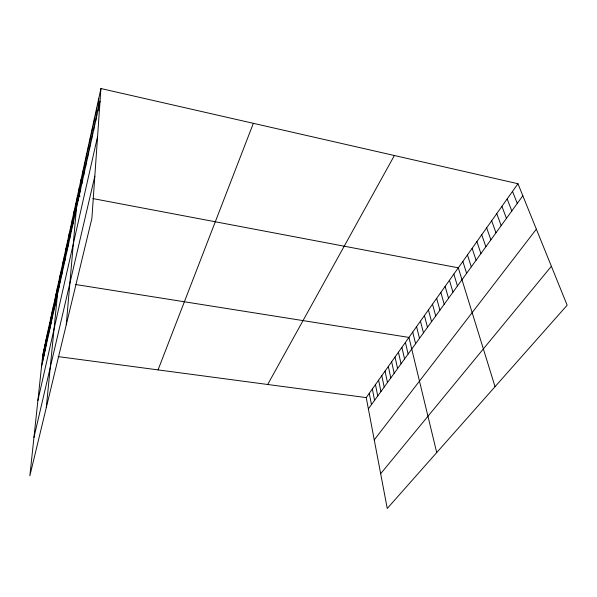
<?xml version="1.0" encoding="UTF-8"?>
<svg xmlns="http://www.w3.org/2000/svg" width="597" height="597" viewBox="0 0 597 597"><rect width="100%" height="100%" fill="white"/><g stroke="black" fill="none" stroke-linecap="round" stroke-linejoin="round"><path stroke-width="0.9" d="M100.923 88.535L91.878 218.472L29.85 475.816L42.805 354.558L100.923 88.535L517.957 183.719L567.15 305.209L387.252 508.465L366.237 397.602L517.957 183.719M97.856 111.064L98.759 98.445M95.714 120.803L96.639 108.169M93.61 130.347L94.557 117.691M91.542 139.705L92.513 127.034M89.528 148.877L90.513 136.191M87.543 157.877L88.55 145.175M85.595 166.697L86.625 153.989M83.692 175.346L84.737 162.638M79.983 192.174L81.058 179.458M81.819 183.839L82.879 171.123M78.177 200.346L79.274 187.637M66.252 324.775L77.52 195.667L80.095 196.159M72.968 224.002L74.103 211.301M74.677 216.256L75.797 203.555M69.648 239.069L70.804 226.39M71.289 231.599L72.438 218.912M68.028 246.404L69.2 233.74M64.879 260.695L66.073 248.061M66.439 253.613L67.625 240.964M61.834 274.508L63.051 261.904M63.342 267.657L64.551 255.046M58.894 287.851L60.125 275.292M60.357 281.232L61.573 268.657M56.118 300.455L57.364 287.933M46.282 407.624L58.7 281.821L60.394 282.09M52.215 318.171L53.476 305.724M53.491 312.358L54.752 299.881M54.797 306.448L56.043 293.955M48.484 335.096L49.76 322.716M49.708 329.537L50.984 317.134M50.954 323.895L52.223 311.47M46.088 345.962L47.379 333.641M47.275 340.566L48.558 328.223M42.626 361.685L43.924 349.439M43.76 356.521L45.059 344.253M44.917 351.282L46.208 338.984M41.499 366.774L100.05 101.124M37.902 400.468L97.595 136.422M33.947 437.467L94.826 176.16M158.048 369.894L253.352 123.325M267.68 384.49L394.378 155.511M368.379 408.893L522.83 195.741M374.252 439.899L536.36 229.158M380.662 473.705L551.382 266.269M42.805 354.558L44.514 354.79M58.14 356.603L366.237 397.602M75.647 284.515L408.938 337.409L436.72 452.578M92.923 198.585L458.309 267.814L495.04 386.684M512.517 191.391L517.271 203.405M507.166 198.928L511.808 210.942M501.913 206.338L506.443 218.353M496.741 213.629L501.167 225.629M491.659 220.793L495.98 232.793M486.659 227.845L490.883 239.83M481.742 234.778L485.868 246.748M476.899 241.598L480.928 253.561M472.137 248.307L476.078 260.255M467.458 254.912L471.302 266.844M462.847 261.411L466.608 273.329M453.839 274.105L457.436 285.985M449.444 280.306L452.951 292.172M445.108 286.411L448.541 298.254M440.847 292.426L444.205 304.246M436.646 298.343L439.929 310.149M432.512 304.179L435.72 315.955M428.437 309.925L431.571 321.679M424.415 315.582L427.489 327.32M420.46 321.164L423.46 332.872M416.564 326.656L419.497 338.342M412.721 332.074L415.594 343.738M405.385 342.417L408.132 354.028M401.878 347.357L404.572 358.946M398.423 352.23L401.057 363.789M395.013 357.043L397.595 368.573M391.647 361.782L394.169 373.297M388.326 366.468L390.796 377.953M385.043 371.088L387.468 382.543M381.811 375.655L384.184 387.08M378.617 380.155L380.938 391.557M375.461 384.602L377.737 395.975M372.349 388.99L374.58 400.333M369.274 393.326L371.461 404.639"/></g></svg>
